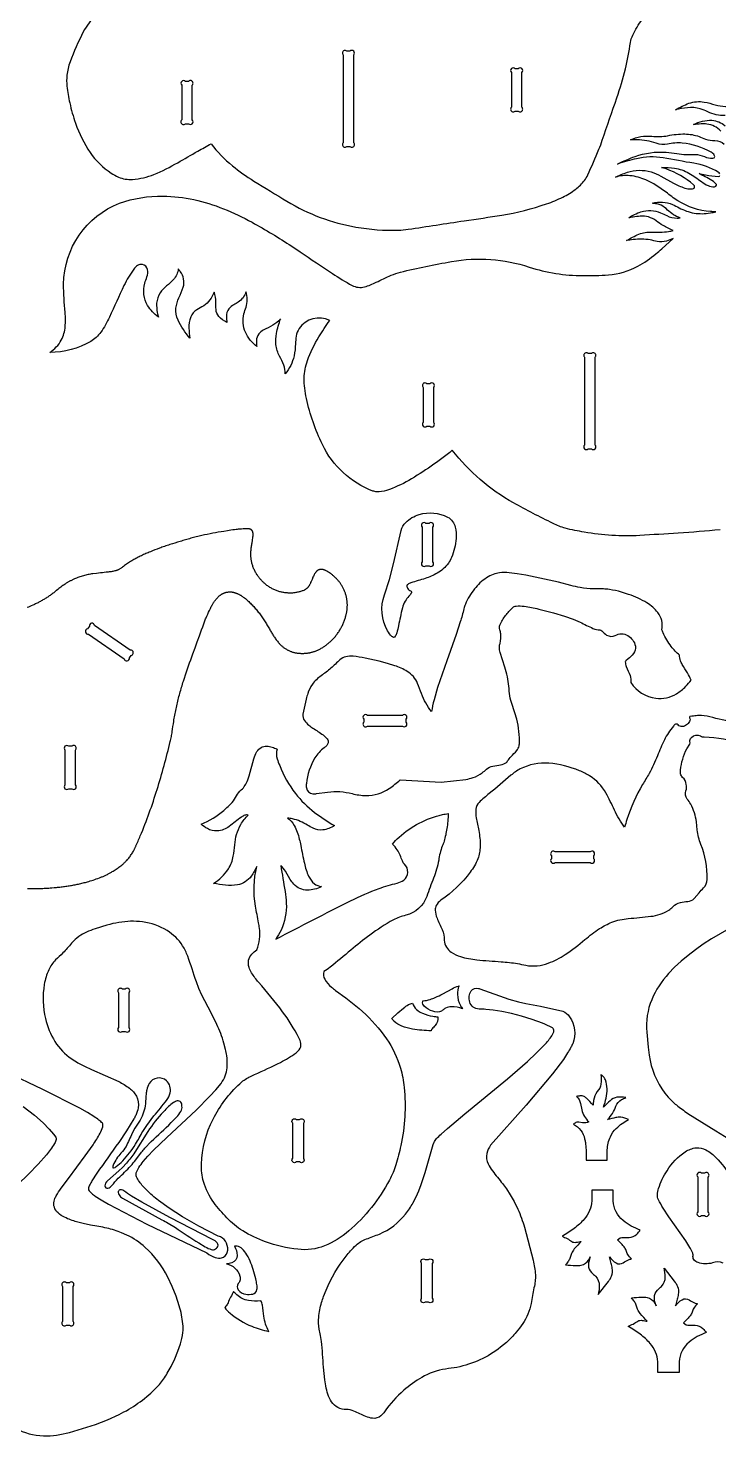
# Model space of a CAD drawing. Extents: x -49 to 63, y -22 to 83.
# Drawn here: x -9.4 to 23.2, y -22 to 44.4 of the extents above; entities that cross this region are included whole.
import ezdxf

# ---------------------------------------------------------------- set-up
doc = ezdxf.new("R2010")
doc.units = 0
doc.header["$MEASUREMENT"] = 0
doc.layers.get('0').update_dxf_attribs({"linetype": 'CONTINUOUS'})

msp = doc.modelspace()

# ---------------------------------------------------------------- linework, layer by layer
for points in [[(-6.19, 45.004, 0.063229), (-6.782, 44.193, 0.02647), (-7.409, 42.778, 0.054772), (-7.558, 42.147, 0.045683), (-7.557, 41.635, 0.036117), (-7.421, 40.843, 0.029081), (-7.156, 39.889, 0.065035), (-6.459, 38.5, 0.096726), (-5.464, 37.533, 0.04106), (-5.126, 37.347, 0.118064), (-4.459, 37.236, 0.077384), (-3.444, 37.469, 0.031689), (-2.321, 38.022, 0.004529), (-1.379, 38.565, -0.009558), (-0.746, 38.916, 0.058846), (0.262, 37.88, 0.036049), (1.271, 37.158, -0.001179), (2.834, 36.2, 0.092263), (6.095, 34.987, 0.052025), (8.094, 34.839, 0.023875), (8.561, 34.882, 0.001047), (11.208, 35.285, 0.00452), (12.984, 35.548, 0.041714), (15.096, 36.081, 0.02777), (15.859, 36.398, 0.047298), (16.471, 36.772, 0.067232), (16.887, 37.187, 0.048544), (17.04, 37.446, 0.009288), (17.566, 38.653, 0.013255), (17.726, 39.087, 0.000889), (18.419, 41.089, 0.017657), (18.816, 42.444, 0.027333), (19.052, 43.697, -0.087733), (19.168, 44.033, -0.051122), (19.601, 44.779, -0.018027)], [(23.523, 40.25, -0.135894), (22.707, 40.426, 0.034307), (22.348, 40.567, 0.096811), (21.745, 40.614, 0.037871), (21.19, 40.517, -0.043629), (21.816, 40.826, -0.127992), (22.539, 40.882, -0.027424), (23.061, 40.751, 0.111341), (24.017, 40.714)], [(23.322, 39.512, 0.187688), (22.669, 39.841, 0.045874), (22.388, 39.852, 0.021179), (22.038, 39.821, -0.136223), (22.905, 40.021, -0.165644), (23.521, 39.763, -0.042013)], [(23.278, 37.502, 0.16388), (23.204, 37.574, 0.096239), (22.044, 37.994, -0.00662), (20.596, 38.253, 0.096931), (19.343, 38.211, 0.028256), (18.445, 37.959, -0.026071), (19.272, 38.316, -0.100437), (20.74, 38.519, -0.020531), (21.251, 38.449, 0.051838), (22.112, 38.41, -0.104974), (22.547, 38.312, 0.112369), (22.942, 38.23, 0.34741), (23.034, 38.307, 0.117634), (23.014, 38.376, 0.144585), (22.863, 38.523, 0.093606), (21.502, 38.947, 0.084131), (20.805, 38.896, -0.126487), (20.274, 38.94, 0.077444), (19.369, 39.103, 0.021821), (19.062, 39.099, -0.138377), (20.057, 39.268, 0.074588), (20.812, 39.294, -0.053002), (21.623, 39.379, -0.083091), (22.295, 39.255, 0.018167), (22.6, 39.131, 0.086622), (23.045, 39.064, -0.200904), (23.475, 38.897, 0.194342)], [(23.289, 20.703, -0.009361), (21.31, 20.547, -0.001761), (19.494, 20.432, -0.054921), (16.874, 20.593, -0.024406), (15.978, 20.78, -0.050218), (15.402, 21.003, -0.011553), (13.531, 21.973, -0.099836), (10.641, 24.456, -0.040286), (8.588, 23.031, -0.047463), (7.534, 22.559, -0.079753), (7.073, 22.496, -0.061972), (6.893, 22.531, -0.191256), (4.506, 24.728, -0.054014), (3.75, 26.896, -0.051109), (3.645, 27.866, -0.080329), (3.806, 28.683, -0.053197), (4.341, 29.803, -0.024085), (4.856, 30.572, 0.376616), (3.408, 30.195, 0.107741), (3.273, 29.835, 0.035905), (3.239, 29.474, -0.0376), (3.169, 28.904, -0.117023), (2.754, 28.061, 0.103366), (2.687, 28.473, 0.033761), (2.485, 28.893, -0.089975), (2.313, 29.441, -0.065916), (2.342, 29.966, -0.043377), (2.535, 30.655, -0.081613), (2.161, 30.353, -0.012883), (1.719, 30.125, 0.087236), (1.505, 29.949, 0.15644), (1.396, 29.625, 0.045045), (1.411, 29.349, -0.119251), (0.873, 30.025, -0.165289), (0.801, 30.89, -0.023644), (0.901, 31.202, 0.160612), (0.894, 31.934, -0.182494), (0.534, 31.439, -0.032442), (0.325, 31.32, 0.0963), (0.095, 31.134, 0.170018), (-0.025, 30.761, 0.042261), (-0.002, 30.48, -0.092682), (-0.381, 30.769, -0.158569), (-0.515, 31.099, -0.019701), (-0.522, 31.451, 0.085199), (-0.606, 31.914, -0.16036), (-1.098, 31.272, -0.031118), (-1.424, 31.081, 0.163502), (-1.708, 30.745, 0.109738), (-1.798, 30.21, 0.035193), (-1.744, 29.743, -0.068035), (-2.309, 30.599, -0.121456), (-2.409, 31.157, -0.078573), (-2.265, 31.652, 0.030203), (-2.063, 32.147, 0.235577), (-2.202, 32.893, 0.024411), (-2.301, 33.021, -0.169227), (-2.525, 32.506, -0.052239), (-2.848, 32.209, 0.063535), (-3.155, 31.88, 0.133779), (-3.318, 31.394, 0.066506), (-3.287, 30.95, 0.018596), (-3.236, 30.732, -0.092477), (-3.744, 31.287, -0.207662), (-3.875, 32.337, -0.032777), (-3.775, 32.635, 0.132334), (-3.743, 32.982, 0.291653), (-3.987, 33.224, 0.177282), (-4.218, 33.172, 0.099209), (-4.399, 32.999, 0.049423), (-4.862, 32.227, 0.001756), (-5.547, 30.741, -0.045081), (-5.955, 30.02, -0.10105), (-6.428, 29.594, -0.134245), (-8.36, 29.069, 0.118168), (-7.821, 29.652, 0.101501), (-7.637, 30.292, 0.042816), (-7.638, 30.955, -0.025758), (-7.713, 32.293, -0.306765), (-5.068, 36.108, -0.094599), (-3.019, 36.443, -0.094748), (-0.157, 35.846, -0.028993), (1.185, 35.209, -0.021312), (3.058, 34.084), (3.463, 33.816, 0.002316), (4.985, 32.794, 0.021961), (5.912, 32.232, 0.184357), (6.498, 32.164, 0.055643), (7.047, 32.381, -0.011851), (7.754, 32.71, -0.037417), (8.196, 32.86, -0.010941), (9.396, 33.129, -0.005319), (10.604, 33.359, -0.124109), (14.273, 33.097, 0.078555), (16.809, 32.699, 0.018975), (18.013, 32.731, 0.105421), (19.401, 33.141, 0.054133), (20.258, 33.721, 0.009895), (20.533, 33.959), (21.07, 34.452, -0.033118), (20.762, 34.325, -0.110532), (20.319, 34.308, -0.003275), (19.987, 34.378, 0.070354), (19.188, 34.395, 0.018575), (18.871, 34.348, -0.042594), (19.454, 34.649, -0.100732), (20.06, 34.749, 0.043321), (20.857, 34.777, 0.02027), (21.079, 34.817, -0.009707), (20.596, 35.059, -0.044386), (20.271, 35.279, 0.189307), (19.513, 35.499, 0.025272), (19.187, 35.455, -0.011391), (18.971, 35.423, -0.067246), (19.549, 35.705, -0.175585), (20.48, 35.659, -0.033538), (20.767, 35.524, 0.111368), (21.261, 35.405, 0.042652), (21.4, 35.419, -0.115547), (20.808, 35.79, 0.083089), (20.51, 36.016, 0.066), (20.306, 36.08, 0.017001), (20.093, 36.109, -0.178055), (21.039, 36.051, -0.034782), (21.353, 35.896, 0.078569), (22.061, 35.644, 0.083368), (22.827, 35.654, 0.019385), (23.079, 35.706, -0.045132), (22.839, 35.723, -0.130264), (21.29, 36.23, -0.033271), (20.735, 36.632, 0.054365), (19.779, 37.211, 0.076882), (19.033, 37.409, 0.092103), (18.342, 37.339, -0.029347), (18.908, 37.569, -0.148699), (20.034, 37.59, -0.047611), (20.49, 37.391), (21.085, 37.062, 0.048944), (21.62, 36.827, 0.07067), (21.925, 36.786, 0.045598), (22.031, 36.801, 0.307547), (22.082, 36.863, 0.239763), (22.036, 36.978, 0.091134), (20.746, 37.729, 0.022604), (20.524, 37.794, -0.031557), (21.139, 37.765, -0.09858), (21.814, 37.531, -0.02659), (22.409, 37.13, 0.03415), (22.717, 36.942, 0.141012), (23.028, 36.886, 0.257274), (23.123, 36.959, 0.271895), (23.109, 37.009, 0.069898), (22.823, 37.232, 0.021943), (22.508, 37.395, -0.01332), (22.292, 37.505, -0.036474), (22.599, 37.452, 0.049653), (23.213, 37.37, 0.267046), (23.283, 37.417, 0.267046)], [(25.173, 11.337, -0.010006), (22.798, 11.879, 0.056062), (22.279, 11.944, 0.028712), (22.033, 11.916, 0.052354), (21.878, 11.899, 0.244199), (21.842, 11.871, 0.244199), (21.843, 11.825, -0.304852), (21.857, 11.705, -0.207075), (21.741, 11.528, -0.111348), (21.561, 11.423, -0.206427), (21.345, 11.462, 0.063453), (21.253, 11.53, 0.216493), (21.178, 11.529, 0.115358), (21.084, 11.443, 0.05876), (20.657, 10.787, 0.022805), (20.332, 10.039, -0.026193), (19.943, 9.213, -0.006753), (19.629, 8.686, 0.053963), (18.884, 7.033, 0.013999), (18.78, 6.669, -0.047426), (18.294, 7.48, 0.019861), (17.897, 8.287, 0.12253), (17.127, 9.094, 0.044554), (16.652, 9.334, 0.075485), (15.199, 9.691, 0.137091), (13.853, 9.421, 0.056609), (13.414, 9.124, -0.003282), (12.39, 8.258, 0.026484), (11.905, 7.843, 0.165478), (11.757, 7.519, 0.062198), (11.769, 7.115, 0.008737), (11.89, 6.517, -0.051903), (11.959, 5.774, -0.078871), (11.848, 5.181, -0.065596), (11.486, 4.549, -0.077803), (10.106, 3.224, 0.114572), (9.882, 2.976, 0.116498), (9.835, 2.766, 0.100771), (9.92, 2.384, -0.005308), (10.166, 1.839, -0.101417), (10.261, 1.336, 0.222158), (10.592, 0.771, 0.076964), (11.03, 0.567, 0.046405), (11.804, 0.417, 0.009806), (12.948, 0.326, -0.022984), (13.722, 0.238, -0.01664), (14.111, 0.158, 0.137669), (15.176, 0.26, 0.060651), (15.971, 0.659, 0.031485), (16.904, 1.37, -0.027502), (17.596, 1.886, -0.044307), (18.179, 2.189, -0.067444), (18.953, 2.364, 0.006674), (20.018, 2.468, 0.113696), (20.86, 2.754, 0.065476), (21.049, 2.92, -0.128485), (21.412, 3.116, -0.050592), (21.758, 3.17, 0.168943), (22.067, 3.304), (22.295, 3.58, -0.016708), (22.511, 3.81, 0.192832), (22.677, 4.211, 0.095758), (22.381, 5.861, -0.060326), (22.202, 6.549), (22.169, 6.92, 0.090269), (21.902, 7.763, 0.034658), (21.739, 8.001, -0.238327), (21.674, 8.389, 0.146741), (21.691, 8.694, 0.178364), (21.519, 9.024, -0.111015), (21.423, 9.193, -0.073976), (21.424, 9.366, -0.099797), (21.721, 10.375), (21.852, 10.592, 0.197433), (21.861, 10.715, -0.238446), (21.93, 10.901, -0.351559), (22.37, 10.981, 0.187717), (22.537, 10.934, -0.063106), (24.351, 10.634, -0.012158)], [(23.699, 1.879), (22.883, 1.4), (22.495, 1.15), (22.125, 0.891), (21.773, 0.624), (21.443, 0.348), (21.136, 0.063), (20.856, -0.232, 0.08422), (20.058, -1.467, 0.11891), (19.821, -2.999), (19.884, -3.711), (19.936, -4.088, 0.123821), (20.677, -5.869), (20.836, -6.067, 0.04434), (21.224, -6.43, 0.01968), (21.767, -6.829), (23.083, -7.659), (24.309, -8.406, -0.024732)], [(-10.959, -20.741, 0.253648), (-8.66, -22.041, 0.076419), (-7.436, -21.88), (-6.212, -21.5), (-5.639, -21.282), (-5.094, -21.035, 0.082547), (-3.403, -19.842), (-3.19, -19.618, 0.048066), (-2.816, -19.093), (-2.635, -18.764), (-2.467, -18.412), (-2.319, -18.055), (-2.199, -17.708, 0.046152), (-2.08, -17.174, 0.051143), (-2.08, -16.756, 0.046982), (-2.249, -15.913), (-2.399, -15.456), (-2.584, -14.997), (-2.797, -14.553, 0.094906), (-3.858, -13.149, 0.066474), (-4.73, -12.568), (-4.973, -12.46, 0.038654), (-5.667, -12.242, 0.017492), (-6.438, -12.099, -0.019675), (-6.724, -12.042), (-7.161, -11.928, -0.054124), (-7.737, -11.694, -0.079277), (-8.042, -11.452, -0.26608), (-8.146, -10.901, -0.064497), (-8.06, -10.714, -0.020133), (-7.824, -10.357), (-7.487, -9.897), (-6.691, -8.833), (-6.324, -8.313, 0.022737), (-5.988, -7.77, 0.050964), (-5.862, -7.463, 0.093247), (-5.856, -7.345, 0.134215), (-5.881, -7.293, 0.043594), (-6.041, -7.146, 0.020965), (-6.28, -6.976), (-6.584, -6.788), (-6.943, -6.584), (-8.695, -5.696), (-10.407, -4.885)], [(-9.614, -6.507), (-9.09, -6.915), (-8.685, -7.276), (-8.388, -7.576), (-8.188, -7.805), (-8.075, -7.948, -0.21767), (-8.06, -8.055, -0.085077), (-8.14, -8.253, -0.033808), (-8.328, -8.537, -0.016076), (-8.522, -8.784), (-8.907, -9.22), (-9.366, -9.694), (-9.873, -10.181)], [(23.432, -13.902, 0.225926), (22.932, -13.882, -0.15594), (22.246, -13.868, -0.147513), (22.045, -13.721, -0.210248), (22.015, -13.533, 0.119868), (21.984, -13.389, 0.041582), (21.861, -13.151), (21.665, -12.848), (20.865, -11.707), (20.601, -11.299, -0.018665), (20.375, -10.901, -0.12733), (20.332, -10.671, -0.063857), (20.383, -10.366, -0.074555), (20.783, -9.534, -0.101624), (21.641, -8.64, -0.116498), (22.157, -8.452, -0.146677), (22.619, -8.551, -0.076286), (23.11, -8.928, -0.102094), (24.246, -10.753, -0.032198)]]:
    msp.add_lwpolyline(points, format="xyb")
for points in [[(5.487, 43.109), (5.487, 38.963, 1), (5.663, 38.786), (5.81, 38.786, 1), (5.987, 38.963), (5.987, 43.109, 1), (5.81, 43.286), (5.663, 43.286, 1)], [(-2.137, 41.683), (-2.137, 40.037, 1), (-1.96, 39.86), (-1.814, 39.86, 1), (-1.637, 40.037), (-1.637, 41.683, 1), (-1.814, 41.86), (-1.96, 41.86, 1)], [(13.432, 42.282), (13.432, 40.635, 1), (13.609, 40.458), (13.755, 40.458, 1), (13.932, 40.635), (13.932, 42.282, 1), (13.755, 42.458), (13.609, 42.458, 1)], [(16.888, 28.846), (16.888, 24.699, 1), (17.065, 24.522), (17.211, 24.522, 1), (17.388, 24.699), (17.388, 28.846, 1), (17.211, 29.022), (17.065, 29.022, 1)], [(9.264, 27.419), (9.264, 25.773, 1), (9.441, 25.596), (9.587, 25.596, 1), (9.764, 25.773), (9.764, 27.419, 1), (9.587, 27.596), (9.441, 27.596, 1)], [(8.596, 17.57, 0.038897), (8.419, 17.334, 0.077699), (8.284, 17.016, 0.010912), (8.103, 16.176, -0.02598), (8.022, 15.842, -0.083092), (7.95, 15.679, -0.30755), (7.858, 15.629, -0.158714), (7.781, 15.676, -0.063148), (7.586, 15.938, -0.223978), (7.443, 17.633), (7.676, 18.359), (7.868, 19.09), (8.228, 20.671, -0.135663), (8.443, 21.049, -0.128735), (9.08, 21.423, -0.193122), (10.422, 21.302, -0.205457), (10.782, 20.827, -0.08842), (10.826, 20.291, -0.080761), (10.602, 19.402, -0.047539), (10.456, 19.126, -0.107403), (9.928, 18.657, -0.053863), (9.36, 18.408, -0.007546), (8.689, 18.206, 0.092302), (8.541, 18.129, 0.344688), (8.507, 17.992, 0.221676), (8.631, 17.847, -0.071839), (8.699, 17.809, -0.381998), (8.709, 17.729, -0.054601), (8.666, 17.657, -0.020882)], [(9.221, 20.831), (9.221, 19.185, 1), (9.397, 19.008), (9.544, 19.008, 1), (9.721, 19.185), (9.721, 20.831, 1), (9.544, 21.008), (9.397, 21.008, 1)], [(8.185, 8.905), (10.117, 8.802), (11.286, 8.92, 0.015625), (11.622, 9.012, 0.077166), (12.057, 9.236, 0.026633), (12.253, 9.411, -0.127473), (12.557, 9.555, -0.015298), (12.926, 9.618, 0.136147), (13.195, 9.728, 0.074172), (13.255, 9.798, -0.047311), (13.417, 10.004, 0.022154), (13.684, 10.293, 0.095625), (13.798, 10.508, 0.058141), (13.812, 10.6, 0.069399), (13.685, 11.773), (13.601, 12.063), (13.434, 12.551, -0.065715), (13.342, 12.981, 0.039468), (13.218, 13.885), (13.13, 14.228), (12.9, 14.914, -0.07794), (12.864, 15.17, -0.056072), (12.9, 15.345, 0.081563), (12.93, 15.8, 0.051633), (12.89, 15.977, -0.042906), (12.864, 16.102, -0.138138), (12.887, 16.209, -0.06308), (13.156, 16.661, -0.044894), (13.494, 17.036, -0.141873), (13.656, 17.102, -0.069718), (14.038, 17.096, -0.028846), (14.721, 16.962), (15.416, 16.778), (15.944, 16.626), (16.357, 16.481), (16.678, 16.346, 0.00697), (17.286, 16.05, 0.094954), (17.614, 15.986, -0.157138), (17.702, 15.936, 0.04247), (17.93, 15.739, 0.26275), (18.334, 15.718, -0.276818), (18.928, 15.712, -0.217966), (19.287, 15.217, -0.197281), (19.198, 14.864, -0.075593), (18.943, 14.608), (18.838, 14.515, 0.115434), (18.813, 14.471, 0.107139), (18.857, 14.247, -0.01745), (19.036, 13.827, -0.116075), (19.073, 13.492, 0.208474), (20.249, 12.756, 0.173966), (21.225, 12.967, 0.065149), (21.667, 13.32, 0.030451), (21.922, 13.609, 0.033865), (21.742, 13.95, -0.014152), (21.498, 14.355, -0.021614), (21.417, 14.523, -0.106428), (21.375, 14.792, -0.065246), (20.983, 15.196, -0.05878), (20.596, 15.843, -0.020236), (20.539, 15.988, 0.217198), (20.342, 16.804, 0.089593), (19.832, 17.255, 0.058133), (18.97, 17.657), (18.634, 17.762, 0.032258), (18.064, 17.887, 0.023674), (17.778, 17.914), (17.301, 17.918, -0.0405), (16.686, 17.979, -0.017648), (16.244, 18.074), (15.665, 18.236), (14.111, 18.564), (13.699, 18.632), (13.322, 18.675, 0.052442), (12.873, 18.673, 0.031804), (12.58, 18.602, 0.070713), (12.251, 18.437, 0.076947), (11.687, 17.913, 0.073033), (11.261, 17.191, 0.027051), (11.188, 16.975, -0.007631), (11.021, 16.355), (10.829, 15.765), (10.379, 14.518), (9.948, 13.269), (9.779, 12.677, 0.021628), (9.661, 12.124, -0.068698), (9.187, 12.973, 0.013682), (9.001, 13.457, 0.15949), (8.515, 14.022, 0.057376), (7.924, 14.29), (7.589, 14.394), (7.186, 14.499), (6.524, 14.647, 0.026915), (5.963, 14.735, 0.077433), (5.615, 14.714, 0.118552), (5.337, 14.566, 0.006412), (4.914, 14.173, -0.022518), (4.448, 13.816, 0.078692), (4.034, 13.414, 0.078934), (3.818, 12.976, 0.022747), (3.743, 12.719), (3.592, 12.004, 0.203926), (3.662, 11.702, 0.075533), (3.862, 11.49, 0.024387), (4.06, 11.344, -0.010397), (4.537, 11.027, -0.061793), (4.733, 10.842, -0.208955), (4.782, 10.653, -0.149167), (4.711, 10.522, -0.057206), (4.591, 10.419, 0.100917), (4.158, 9.94, 0.110719), (3.75, 8.737, 0.049067), (3.751, 8.525, 0.354348), (4.061, 8.254, 0.062254), (4.237, 8.258), (4.753, 8.331, -0.094593), (5.915, 8.257, 0.059011), (6.56, 8.165, 0.150703), (7.665, 8.501, 0.029131)], [(-6.534, 15.782), (-4.853, 14.615, 1), (-4.607, 14.659), (-4.523, 14.78, 1), (-4.568, 15.026), (-6.249, 16.193, 1), (-6.495, 16.149), (-6.578, 16.028, 1)], [(6.638, 11.445), (8.284, 11.445, 1), (8.461, 11.621), (8.461, 11.768, 1), (8.284, 11.945), (6.638, 11.945, 1), (6.461, 11.768), (6.461, 11.621, 1)], [(-7.648, 10.311), (-7.648, 8.665, 1), (-7.471, 8.488), (-7.325, 8.488, 1), (-7.148, 8.665), (-7.148, 10.311, 1), (-7.325, 10.488), (-7.471, 10.488, 1)], [(1.408, 0.884, 0.130603), (1.535, 1.906, 0.017385), (1.498, 2.157, -0.005651), (1.348, 2.949, -0.101058), (1.407, 4.819, -0.042915), (1.152, 4.366, -0.196325), (0.501, 3.951, -0.07591), (-0.075, 3.933, -0.024301), (-0.632, 4.022, 0.110039), (0.07, 4.707, 0.090583), (0.302, 5.307, 0.035094), (0.369, 5.839, -0.108749), (0.654, 6.799, -0.071325), (1.001, 7.239, 0.162193), (0.843, 7.237, 0.064785), (0.681, 7.151, 0.003936), (0.112, 6.708, -0.140676), (-0.46, 6.496, -0.139395), (-0.925, 6.606, -0.069879), (-1.216, 6.814, 0.092754), (-0.151, 7.468, 0.026337), (0.243, 7.837, 0.074806), (0.451, 8.153, -0.088266), (0.679, 8.43, 0.113238), (0.984, 8.901, 0.022103), (1.051, 9.09), (1.265, 9.897, -0.055113), (1.412, 10.239, -0.267866), (1.876, 10.495, -0.076525), (2.135, 10.449, -0.028623), (2.368, 10.361, 0.145453), (2.37, 9.899, 0.03407), (2.493, 9.58, 0.071292), (3.231, 8.267, 0.064623), (4.14, 7.372, 0.033757), (5.077, 6.749, -0.107546), (4.527, 6.542, -0.146491), (4.07, 6.623, -0.035748), (3.805, 6.77, 0.076397), (3.099, 7.067, 0.031654), (2.857, 7.106, -0.129643), (3.178, 6.759, -0.067613), (3.419, 6.104, -0.012789), (3.484, 5.812, 0.006488), (3.657, 4.969, 0.050499), (3.856, 4.362, 0.111307), (4.131, 4.004, 0.136308), (4.46, 3.872, -0.111942), (3.8, 3.697, -0.214563), (3.16, 3.99, -0.050696), (2.994, 4.206), (2.759, 4.592, 0.050768), (2.546, 4.865, 0.006379), (2.745, 3.641, -0.021926), (2.804, 3.086, -0.1147), (2.559, 1.815, -0.056656), (2.303, 1.393, -0.002718), (5.843, 3.204, -0.026318), (7.183, 3.783, -0.026896), (8.043, 4.032, 0.078326), (8.348, 4.176, 0.221654), (8.541, 4.542, 0.221654), (8.385, 4.925, -0.120393), (8.288, 5.078, 0.045141), (8.043, 5.603, 0.062825), (7.826, 5.872, -0.054958), (8.127, 6.201, -0.126897), (10.172, 7.267, -0.021381), (10.453, 7.314, -0.040538), (10.379, 6.606, -0.038528), (10.257, 6.017, -0.028296), (10.166, 5.776, 0.055485), (9.999, 5.112, -0.04935), (9.762, 4.274, 0.009381), (9.434, 3.405, -0.252783), (8.45, 2.518, 0.060364), (7.859, 2.296, 0.038071), (6.745, 1.582, 0.011495), (5.853, 0.873, -0.002559), (4.874, 0.068, -0.044257), (4.578, -0.132, 0.227051), (4.62, -0.501, 0.074628), (4.936, -0.872, 0.020037), (5.125, -1.027, -0.03026), (6.399, -2.021, -0.05938), (7.533, -3.308, -0.074136), (8.193, -4.69, -0.049121), (8.369, -5.604, -0.080635), (8.208, -8.351, -0.025872), (7.98, -9.256, -0.048077), (7.671, -9.974, -0.095458), (5.755, -12.377, -0.078363), (4.609, -13.08, -0.124038), (3.348, -13.242, -0.064116), (1.829, -12.891, -0.049377), (0.746, -12.377, -0.066618), (-0.003, -11.755, -0.028467), (-0.622, -11.035, -0.08804), (-1.108, -10.044, -0.07436), (-1.201, -9.221, -0.114953), (-0.652, -7.098, -0.084686), (0.602, -5.429, -0.06183), (1.042, -5.121, -0.0171), (1.302, -4.992, 0.015627), (2.535, -4.422, 0.037231), (3.265, -3.968, 0.061863), (3.418, -3.825, 0.210398), (3.486, -3.532, 0.084584), (3.394, -3.26, 0.04191), (2.631, -2.034, 0.018357), (1.494, -0.645, -0.040575), (1.167, -0.2, -0.055112), (1.044, 0.058, -0.135793), (1.026, 0.405, -0.135121), (1.18, 0.688, -0.056671)], [(15.5, 5.006), (17.146, 5.006, 1), (17.323, 5.183), (17.323, 5.33, 1), (17.146, 5.506), (15.5, 5.506, 1), (15.323, 5.33), (15.323, 5.183, 1)], [(-5.677, 2.051), (-6.229, 1.88, 0.025235), (-6.634, 1.718, 0.046592), (-6.989, 1.515, 0.057255), (-7.334, 1.199, -0.009616), (-7.746, 0.738, -0.012439), (-8.091, 0.408, 0.0882), (-8.412, -0.058, 0.066871), (-8.623, -0.742, 0.101216), (-8.564, -2.359, 0.081289), (-8.121, -3.439, 0.10833), (-7.327, -4.258, 0.020373), (-7.034, -4.439), (-6.719, -4.603), (-6.391, -4.756), (-5.111, -5.327, -0.04828), (-4.605, -5.643, -0.103121), (-4.273, -6.021, -0.167438), (-4.19, -6.56, -0.069747), (-4.309, -6.926, -0.021305), (-4.394, -7.088), (-4.738, -7.647), (-5.109, -8.198, 0.002294), (-6.139, -9.647), (-6.372, -10.005, 0.029446), (-6.486, -10.216, 0.094748), (-6.537, -10.38, 0.211206), (-6.5, -10.481, 0.055719), (-6.379, -10.604, 0.022854), (-6.219, -10.727), (-5.937, -10.913), (-5.587, -11.118), (-3.778, -12.048), (-0.95, -13.416, 0.075941), (-0.554, -13.624, 0.137336), (-0.25, -13.648, 0.265099), (0.017, -13.389, 0.187835), (-0.024, -12.949, 0.183676), (-0.304, -12.657, 0.071201), (-0.41, -12.628), (-1.333, -12.149), (-2.103, -11.708), (-2.733, -11.303), (-3.237, -10.936, -0.030751), (-3.787, -10.453, -0.041062), (-4.132, -10.052, -0.040718), (-4.273, -9.822, -0.182238), (-4.279, -9.637, -0.078466), (-4.157, -9.38, -0.031799), (-3.949, -9.099), (-3.727, -8.846), (-3.463, -8.572), (-2.844, -7.973), (-1.452, -6.671), (-0.806, -6.023), (-0.522, -5.711), (-0.275, -5.412, 0.141384), (0.008, -4.673, 0.061033), (-0.007, -4.106, 0.021509), (-0.061, -3.811), (-0.14, -3.512, 0.033418), (-0.478, -2.632), (-0.739, -2.093), (-1.179, -1.256), (-1.321, -0.941), (-1.443, -0.623, 0.005507), (-1.852, 0.587, 0.047416), (-2.091, 1.079, 0.110363), (-2.828, 1.797, 0.108796), (-3.981, 2.204, 0.073344), (-5.108, 2.177, 0.0278)], [(-5.121, -1.139), (-5.121, -2.785, 1), (-4.944, -2.962), (-4.798, -2.962, 1), (-4.621, -2.785), (-4.621, -1.139, 1), (-4.798, -0.962), (-4.944, -0.962, 1)], [(11.936, -0.95), (13.319, -1.433), (13.763, -1.561), (14.122, -1.646), (14.812, -1.776), (15.856, -2.009, -0.144568), (16.178, -2.267, -0.254766), (16.329, -3.542, -0.038356), (16.243, -3.711, -0.018903), (16.087, -3.978), (15.886, -4.28), (15.375, -4.963), (14.132, -6.449), (12.452, -8.332, 0.090886), (12.268, -8.72, 0.177352), (12.33, -9.214, 0.051918), (12.541, -9.545, 0.003499), (13.014, -10.143), (13.194, -10.389), (13.378, -10.668), (13.561, -10.984), (13.737, -11.342, -0.035767), (14.051, -12.205), (14.462, -13.761, -0.04074), (14.566, -14.444, -0.078619), (14.498, -15.058, 0.028488), (14.367, -15.795, -0.066439), (14.211, -16.302, -0.070173), (13.661, -17.157, -0.017615), (13.442, -17.399), (13.196, -17.635), (12.926, -17.86, -0.117113), (10.858, -18.811, -0.016507), (10.324, -18.889, 0.090266), (9.2, -19.289, 0.052944), (8.356, -19.891, 0.060231), (7.438, -20.906, -0.065635), (7.275, -21.098, -0.206303), (6.871, -21.215, -0.069442), (6.557, -21.128, 0.006627), (5.998, -20.877, 0.074439), (5.641, -20.795, -0.271919), (4.943, -20.439, -0.068197), (4.769, -20.073, -0.032946), (4.67, -19.689), (4.623, -19.406), (4.561, -18.801, 0.010099), (4.463, -17.585), (4.423, -17.312, 0.014888), (4.357, -17.006, -0.076936), (4.334, -16.447, -0.052755), (4.473, -15.751, -0.012556), (4.566, -15.467), (4.681, -15.171, -0.06659), (5.627, -13.564, -0.015296), (5.839, -13.313, -0.015159), (6.096, -13.052, -0.102158), (6.585, -12.752, 0.008264), (7.197, -12.523, 0.127975), (8.435, -11.579, 0.037929), (8.783, -11.059), (8.933, -10.773), (9.064, -10.482), (9.179, -10.19), (9.366, -9.617), (9.639, -8.621, -0.032756), (9.786, -8.194, -0.068852), (9.896, -8.022, -0.018403), (10.115, -7.808), (10.42, -7.535), (11.234, -6.853), (13.243, -5.2), (14.194, -4.375), (14.603, -3.996), (14.947, -3.65, 0.035292), (15.308, -3.219, 0.065705), (15.43, -2.982, 0.246558), (15.409, -2.822, 0.095108), (15.372, -2.791, 0.018214), (14.897, -2.578), (14.407, -2.395), (13.916, -2.243), (13.437, -2.121), (12.985, -2.027), (12.575, -1.961), (12.221, -1.923, 0.01563), (11.904, -1.911, -0.327074), (11.466, -1.575, -0.232067), (11.535, -1.055, -0.317243), (11.881, -0.933, -0.029846)], [(9.256, -1.518, 0.070197), (9.595, -1.453, 0.024935), (9.835, -1.361, 0.019734), (10.195, -1.185), (10.633, -0.95, -0.052706), (10.928, -0.822), (10.961, -0.814, 0.121889), (10.884, -1.214, 0.11411), (11.03, -1.74, 0.030635), (11.13, -1.903, 0.110609), (10.602, -1.802, 0.086819), (10.327, -1.866, 0.059035), (10.258, -1.908, 0.013312), (10.14, -2.008, -0.172473), (9.719, -2.012, -0.125036), (9.316, -1.773, -0.254969), (9.244, -1.557, -0.043562)], [(9.955, -2.273, -0.222511), (9.836, -2.679, 0.013407), (9.692, -2.836, 0.096929), (9.638, -2.927, -0.0479), (8.762, -2.853, -0.051243), (8.262, -2.712, -0.096397), (7.887, -2.48, -0.056119), (7.786, -2.359), (8.075, -2.09), (8.341, -1.862, -0.040662), (8.576, -1.7, -0.105485), (8.77, -1.628, 0.167337), (8.952, -1.93, 0.081128), (9.239, -2.108, 0.061567), (9.729, -2.245, 0.018947)], [(-2.858, -5.289, 0.46374), (-3.672, -5.417, 0.096128), (-3.784, -5.72, 0.026796), (-3.813, -5.91, 0.006923), (-3.849, -6.377, -0.106895), (-4.102, -7.145), (-4.341, -7.533), (-4.469, -7.765, 0.003834), (-4.765, -8.385, -0.094624), (-5.003, -8.701, 0.081336), (-5.369, -9.27, 0.094349), (-5.391, -9.377, 0.548962), (-5.335, -9.402, 0.073922), (-5.232, -9.342, 0.047076), (-4.923, -9.067, 0.053398), (-4.314, -8.279, 0.002892), (-3.968, -7.678), (-3.787, -7.403), (-3.444, -6.952, 0.008732), (-2.85, -6.214, 0.089232), (-2.68, -5.859, 0.27265)], [(16.963, -9.044), (17.963, -9.044), (17.963, -8.544, -0.09056), (18.105, -7.928, -0.093389), (18.386, -7.537, -0.064958), (18.967, -7.114, 0.073306), (18.594, -7.014, 0.072072), (18.361, -7.029, 0.005787), (17.977, -7.118, 0.123926), (18.371, -6.488, -0.184953), (18.633, -6.181, -0.039026), (18.837, -6.084, 0.075563), (18.414, -6.065, 0.153529), (18.099, -6.232, 0.003428), (17.782, -6.529, 0.093291), (17.951, -5.664, 0.085282), (17.87, -5.249, 0.103804), (17.723, -5.044, 0.053284), (17.655, -4.998, -0.052), (17.661, -5.444, -0.158741), (17.49, -5.804, 0.13399), (17.313, -6.223, 0.027102), (17.287, -6.445, 0.024958), (16.98, -6.114, 0.056094), (16.863, -6.032, 0.151493), (16.672, -6.006, 0.011618), (16.514, -6.027, -0.141226), (16.693, -6.358), (16.754, -6.654, 0.158786), (17.095, -7.233, -0.113765), (16.785, -7.278), (16.613, -7.242, 0.176279), (16.445, -7.287, 0.030081), (16.366, -7.342, -0.222584), (16.892, -8.036, -0.024043), (16.925, -8.201, -0.016744), (16.963, -8.544)], [(-2.997, -6.75, 0.039624), (-3.738, -7.686), (-4.356, -8.665, -0.036402), (-4.744, -9.184), (-4.929, -9.382), (-5.104, -9.547), (-5.646, -10.012, 0.194945), (-5.76, -10.251, 0.23648), (-5.715, -10.341, 0.23648), (-5.616, -10.358, 0.131604), (-5.437, -10.236, -0.022076), (-5.128, -9.892, 0.018123), (-4.542, -9.302, 0.01553), (-4.305, -9.022), (-4.032, -8.66, -0.018546), (-3.869, -8.468), (-3.576, -8.162, 0.001216), (-2.626, -7.266), (-2.374, -7.006, 0.052788), (-2.172, -6.739, 0.148926), (-2.122, -6.495, 0.144994), (-2.173, -6.304, 0.318243), (-2.344, -6.243, 0.094547), (-2.521, -6.321, 0.046733), (-2.759, -6.509, 0.021823)], [(3.286, -7.12), (3.432, -7.12, -1), (3.609, -7.297), (3.609, -8.943, -1), (3.432, -9.12), (3.286, -9.12, -1), (3.109, -8.943), (3.109, -7.297, -1)], [(22.229, -9.829), (22.229, -11.476, 1), (22.406, -11.653), (22.552, -11.653, 1), (22.729, -11.476), (22.729, -9.829, 1), (22.552, -9.653), (22.406, -9.653, 1)], [(-3.067, -11.851, -0.024324), (-2.775, -12.007), (-2.432, -12.22, 0.00535), (-1.333, -12.943), (-1.021, -13.127, 0.045293), (-0.74, -13.254, 0.099953), (-0.631, -13.263, 0.145805), (-0.454, -13.157, 0.374176), (-0.455, -12.943, 0.109996), (-0.676, -12.775), (-2.698, -11.736), (-4.017, -11.023), (-4.513, -10.732, -0.038177), (-4.862, -10.483, 0.108507), (-4.983, -10.43, 0.29689), (-5.112, -10.482, 0.188344), (-5.13, -10.566, 0.190836), (-5.019, -10.763, 0.048432), (-4.934, -10.826)], [(18.235, -10.456), (17.235, -10.456), (17.235, -10.956, -0.156004), (16.872, -11.817, -0.059066), (16.4, -12.254, -0.03489), (15.825, -12.628, -0.064911), (16.291, -12.879, 0.160834), (16.491, -12.908, 0.027639), (16.735, -12.867, 0.027824), (16.404, -13.227, 0.05215), (16.277, -13.434, 0.010459), (16.21, -13.633, -0.056995), (16.124, -13.795, -0.025778), (15.994, -13.967, 0.03388), (16.46, -14.011, 0.04392), (16.73, -13.988, 0.197845), (17.073, -13.75, 0.035419), (17.158, -13.599, 0.078559), (17.068, -13.981, 0.213009), (17.211, -14.332, -0.006158), (17.408, -14.516, -0.193591), (17.582, -14.952, -0.070563), (17.528, -15.377), (18.012, -14.765, 0.051074), (18.159, -14.513, 0.140672), (18.199, -14.138, 0.030463), (18.151, -13.905), (18.064, -13.602, 0.078784), (18.379, -13.887, 0.283432), (18.71, -13.878, -0.038643), (18.961, -13.736, -0.06323), (19.106, -13.697, -0.062628), (18.927, -13.482, -0.068601), (18.853, -13.293, 0.07902), (18.76, -13.129, 0.028131), (18.638, -12.987), (18.438, -12.791, -0.204658), (18.738, -12.678, 0.025086), (18.988, -12.685, 0.17748), (19.351, -12.522, 0.04897), (19.521, -12.332, -0.092217), (18.706, -11.886, -0.199617), (18.235, -10.956)], [(-0.017, -13.928, -0.286711), (0.612, -14.502, -0.130062), (0.607, -14.735, -0.098599), (0.529, -14.86, 0.323578), (0.537, -15.15, 0.203055), (0.895, -15.36, 0.094714), (1.219, -15.351, 0.310065), (1.411, -15.142, 0.108021), (1.413, -14.907, 0.019289), (1.362, -14.64), (1.274, -14.304, 0.057393), (0.947, -13.507, 0.065785), (0.722, -13.217, 0.139831), (0.488, -13.095, 0.093517), (0.363, -13.098, -0.115936), (0.483, -13.527, -0.311321), (0.237, -13.873, -0.078275)], [(9.692, -13.907), (9.692, -15.553, -1), (9.516, -15.73), (9.369, -15.73, -1), (9.192, -15.553), (9.192, -13.907, -1), (9.369, -13.73), (9.516, -13.73, -1)], [(21.35, -19.049), (20.35, -19.049), (20.35, -18.549, 0.156004), (19.987, -17.688, 0.059066), (19.515, -17.251, 0.03489), (18.94, -16.877, 0.064911), (19.406, -16.626, -0.160834), (19.606, -16.597, -0.027639), (19.85, -16.638, -0.027824), (19.519, -16.278, -0.05215), (19.393, -16.071, -0.010459), (19.326, -15.872, 0.056995), (19.239, -15.71, 0.025778), (19.109, -15.538, -0.03388), (19.575, -15.494, -0.04392), (19.846, -15.517, -0.197845), (20.189, -15.755, -0.035419), (20.273, -15.906, -0.078559), (20.183, -15.524, -0.213009), (20.326, -15.173, 0.006158), (20.524, -14.989, 0.193591), (20.698, -14.553, 0.070563), (20.643, -14.128), (21.127, -14.741, -0.051074), (21.274, -14.992, -0.140672), (21.314, -15.367, -0.030463), (21.266, -15.6), (21.179, -15.903, -0.078784), (21.494, -15.618, -0.283432), (21.825, -15.627, 0.038643), (22.076, -15.769, 0.06323), (22.222, -15.809, 0.062628), (22.042, -16.023, 0.068601), (21.968, -16.212, -0.07902), (21.876, -16.376, -0.028131), (21.754, -16.518), (21.553, -16.714, 0.204658), (21.854, -16.827, -0.025086), (22.104, -16.82, -0.17748), (22.466, -16.983, -0.04897), (22.637, -17.173, 0.092217), (21.822, -17.619, 0.199617), (21.35, -18.549)], [(-7.759, -14.995), (-7.759, -16.641, 1), (-7.582, -16.818), (-7.436, -16.818, 1), (-7.259, -16.641), (-7.259, -14.995, 1), (-7.436, -14.818), (-7.582, -14.818, 1)], [(0.31, -15.233, 0.020378), (0.052, -15.765, -0.038364), (-0.05, -15.932, -0.040915), (-0.106, -15.994, 0.056283), (0.147, -16.257, 0.079369), (1.181, -16.874, 0.0461), (1.973, -17.117, -0.08018), (1.739, -16.403, -0.011497), (1.675, -15.879, 0.151125), (1.597, -15.674, -0.057723), (1.013, -15.663, -0.152377), (0.467, -15.387, -0.011918)]]:
    msp.add_lwpolyline(points, format="xyb", close=True)
msp.add_lwpolyline([(-9.412, 3.78), (-9.27, 3.78), (-9.127, 3.781), (-8.984, 3.782), (-8.913, 3.783), (-8.841, 3.785), (-8.77, 3.786), (-8.699, 3.788), (-8.627, 3.791), (-8.556, 3.794), (-8.485, 3.797), (-8.414, 3.801), (-8.342, 3.806), (-8.271, 3.811), (-8.161, 3.82), (-8.05, 3.83), (-7.995, 3.836), (-7.94, 3.841), (-7.885, 3.848), (-7.83, 3.854), (-7.775, 3.861), (-7.72, 3.868), (-7.665, 3.876), (-7.61, 3.883), (-7.555, 3.891), (-7.5, 3.9), (-7.445, 3.909), (-7.391, 3.918), (-7.336, 3.927), (-7.281, 3.937), (-7.227, 3.947), (-7.172, 3.958), (-7.118, 3.969), (-7.064, 3.98), (-7.01, 3.992), (-6.955, 4.004), (-6.901, 4.016), (-6.847, 4.029), (-6.794, 4.042), (-6.74, 4.056), (-6.686, 4.07), (-6.633, 4.084), (-6.579, 4.099), (-6.526, 4.114), (-6.454, 4.135), (-6.382, 4.157), (-6.31, 4.18), (-6.238, 4.204), (-6.167, 4.229), (-6.096, 4.255), (-6.025, 4.281), (-5.955, 4.309), (-5.92, 4.323), (-5.886, 4.338), (-5.851, 4.353), (-5.817, 4.368), (-5.782, 4.383), (-5.748, 4.399), (-5.714, 4.415), (-5.68, 4.432), (-5.646, 4.448), (-5.613, 4.465), (-5.579, 4.483), (-5.546, 4.5), (-5.513, 4.518), (-5.48, 4.537), (-5.447, 4.555), (-5.415, 4.575), (-5.368, 4.602), (-5.322, 4.631), (-5.276, 4.66), (-5.23, 4.69), (-5.185, 4.72), (-5.141, 4.751), (-5.097, 4.783), (-5.053, 4.815), (-5.011, 4.849), (-4.968, 4.883), (-4.927, 4.918), (-4.907, 4.936), (-4.886, 4.954), (-4.866, 4.972), (-4.847, 4.99), (-4.827, 5.009), (-4.808, 5.028), (-4.788, 5.047), (-4.77, 5.067), (-4.751, 5.087), (-4.732, 5.107), (-4.699, 5.144), (-4.667, 5.181), (-4.636, 5.219), (-4.605, 5.258), (-4.575, 5.297), (-4.546, 5.337), (-4.518, 5.377), (-4.49, 5.418), (-4.464, 5.46), (-4.438, 5.502), (-4.414, 5.544), (-4.391, 5.588), (-4.379, 5.609), (-4.368, 5.631), (-4.357, 5.654), (-4.347, 5.676), (-4.336, 5.698), (-4.326, 5.721), (-4.317, 5.744), (-4.307, 5.767), (-4.294, 5.798), (-4.281, 5.829), (-4.254, 5.891), (-4.227, 5.953), (-4.199, 6.014), (-4.171, 6.076), (-4.143, 6.137), (-4.116, 6.199), (-4.089, 6.261), (-4.033, 6.396), (-3.978, 6.531), (-3.924, 6.667), (-3.871, 6.803), (-3.818, 6.939), (-3.767, 7.076), (-3.716, 7.213), (-3.666, 7.35), (-3.617, 7.488), (-3.569, 7.625), (-3.521, 7.764), (-3.474, 7.902), (-3.428, 8.04), (-3.383, 8.179), (-3.338, 8.318), (-3.294, 8.457), (-3.251, 8.597), (-3.209, 8.737), (-3.167, 8.876), (-3.126, 9.016), (-3.085, 9.157), (-3.045, 9.297), (-3.005, 9.438), (-2.967, 9.579), (-2.928, 9.72), (-2.89, 9.861), (-2.853, 10.002), (-2.816, 10.143), (-2.78, 10.285), (-2.744, 10.426), (-2.709, 10.568), (-2.674, 10.71), (-2.66, 10.769), (-2.647, 10.828), (-2.634, 10.887), (-2.623, 10.946), (-2.612, 11.005), (-2.601, 11.065), (-2.592, 11.124), (-2.582, 11.184), (-2.564, 11.304), (-2.547, 11.423), (-2.53, 11.542), (-2.512, 11.662), (-2.5, 11.736), (-2.488, 11.81), (-2.476, 11.884), (-2.462, 11.958), (-2.449, 12.032), (-2.434, 12.106), (-2.419, 12.18), (-2.404, 12.253), (-2.388, 12.327), (-2.372, 12.401), (-2.355, 12.474), (-2.337, 12.547), (-2.32, 12.62), (-2.301, 12.694), (-2.283, 12.767), (-2.264, 12.84), (-2.244, 12.912), (-2.224, 12.985), (-2.204, 13.058), (-2.183, 13.131), (-2.162, 13.203), (-2.141, 13.276), (-2.119, 13.348), (-2.097, 13.42), (-2.075, 13.493), (-2.052, 13.565), (-2.006, 13.709), (-1.959, 13.853), (-1.911, 13.997), (-1.862, 14.14), (-1.812, 14.283), (-1.762, 14.426), (-1.711, 14.569), (-1.66, 14.712), (-1.608, 14.854), (-1.504, 15.138), (-1.4, 15.422), (-1.296, 15.705), (-1.244, 15.846), (-1.193, 15.988), (-1.142, 16.129), (-1.092, 16.27), (-1.076, 16.315), (-1.059, 16.361), (-1.041, 16.407), (-1.023, 16.452), (-1.004, 16.498), (-0.985, 16.543), (-0.965, 16.588), (-0.945, 16.634), (-0.905, 16.724), (-0.864, 16.813), (-0.823, 16.902), (-0.782, 16.991), (-0.762, 17.034), (-0.74, 17.078), (-0.718, 17.121), (-0.694, 17.164), (-0.682, 17.185), (-0.669, 17.206), (-0.657, 17.227), (-0.644, 17.248), (-0.63, 17.268), (-0.617, 17.289), (-0.603, 17.309), (-0.589, 17.329), (-0.574, 17.349), (-0.559, 17.369), (-0.544, 17.388), (-0.529, 17.407), (-0.514, 17.426), (-0.498, 17.445), (-0.482, 17.463), (-0.465, 17.481), (-0.448, 17.499), (-0.431, 17.516), (-0.414, 17.534), (-0.397, 17.55), (-0.379, 17.567), (-0.361, 17.583), (-0.342, 17.599), (-0.324, 17.614), (-0.308, 17.626), (-0.293, 17.637), (-0.277, 17.648), (-0.261, 17.659), (-0.244, 17.669), (-0.227, 17.678), (-0.21, 17.687), (-0.193, 17.696), (-0.175, 17.705), (-0.158, 17.712), (-0.14, 17.72), (-0.121, 17.727), (-0.103, 17.733), (-0.084, 17.739), (-0.066, 17.745), (-0.047, 17.75), (-0.028, 17.754), (-0.009, 17.758), (0.011, 17.762), (0.03, 17.765), (0.049, 17.768), (0.069, 17.77), (0.088, 17.772), (0.107, 17.773), (0.127, 17.773), (0.146, 17.773), (0.166, 17.773), (0.185, 17.772), (0.205, 17.771), (0.224, 17.769), (0.243, 17.766), (0.262, 17.763), (0.286, 17.759), (0.31, 17.754), (0.334, 17.748), (0.358, 17.742), (0.381, 17.735), (0.404, 17.728), (0.427, 17.72), (0.45, 17.711), (0.473, 17.702), (0.496, 17.692), (0.518, 17.682), (0.54, 17.672), (0.562, 17.661), (0.584, 17.65), (0.606, 17.638), (0.627, 17.626), (0.649, 17.613), (0.67, 17.601), (0.691, 17.587), (0.711, 17.574), (0.732, 17.56), (0.752, 17.546), (0.773, 17.532), (0.793, 17.517), (0.832, 17.487), (0.871, 17.456), (0.909, 17.425), (0.946, 17.393), (0.987, 17.356), (1.028, 17.319), (1.069, 17.28), (1.109, 17.242), (1.148, 17.202), (1.187, 17.162), (1.226, 17.122), (1.264, 17.081), (1.301, 17.039), (1.338, 16.997), (1.374, 16.955), (1.41, 16.912), (1.445, 16.869), (1.48, 16.825), (1.515, 16.78), (1.549, 16.736), (1.582, 16.691), (1.615, 16.645), (1.648, 16.6), (1.68, 16.554), (1.711, 16.507), (1.743, 16.461), (1.773, 16.414), (1.804, 16.367), (1.834, 16.319), (1.863, 16.272), (1.892, 16.224), (1.921, 16.176), (1.949, 16.128), (1.977, 16.08), (2.004, 16.031), (2.031, 15.983), (2.053, 15.943), (2.076, 15.903), (2.099, 15.864), (2.122, 15.824), (2.146, 15.785), (2.17, 15.745), (2.195, 15.707), (2.22, 15.668), (2.246, 15.63), (2.272, 15.592), (2.299, 15.554), (2.326, 15.517), (2.354, 15.481), (2.383, 15.445), (2.412, 15.409), (2.442, 15.375), (2.464, 15.349), (2.488, 15.324), (2.512, 15.299), (2.536, 15.274), (2.561, 15.251), (2.587, 15.227), (2.613, 15.205), (2.639, 15.182), (2.666, 15.161), (2.694, 15.14), (2.722, 15.12), (2.75, 15.1), (2.779, 15.082), (2.809, 15.064), (2.839, 15.047), (2.869, 15.031), (2.897, 15.017), (2.926, 15.003), (2.955, 14.991), (2.984, 14.978), (3.013, 14.967), (3.042, 14.956), (3.072, 14.946), (3.102, 14.936), (3.132, 14.927), (3.163, 14.919), (3.193, 14.911), (3.224, 14.905), (3.255, 14.899), (3.286, 14.893), (3.317, 14.889), (3.348, 14.885), (3.383, 14.881), (3.418, 14.879), (3.453, 14.876), (3.489, 14.875), (3.524, 14.874), (3.559, 14.873), (3.594, 14.873), (3.629, 14.874), (3.664, 14.876), (3.699, 14.878), (3.734, 14.881), (3.769, 14.884), (3.804, 14.889), (3.839, 14.894), (3.874, 14.899), (3.908, 14.906), (3.937, 14.912), (3.965, 14.918), (3.994, 14.925), (4.022, 14.932), (4.05, 14.94), (4.079, 14.948), (4.106, 14.956), (4.134, 14.965), (4.162, 14.975), (4.189, 14.985), (4.217, 14.995), (4.244, 15.006), (4.271, 15.018), (4.297, 15.029), (4.324, 15.042), (4.35, 15.054), (4.386, 15.073), (4.422, 15.092), (4.457, 15.111), (4.491, 15.132), (4.526, 15.153), (4.559, 15.175), (4.593, 15.197), (4.626, 15.22), (4.659, 15.243), (4.691, 15.267), (4.723, 15.292), (4.754, 15.317), (4.785, 15.343), (4.816, 15.369), (4.846, 15.395), (4.876, 15.422), (4.909, 15.452), (4.941, 15.482), (4.972, 15.513), (5.003, 15.545), (5.033, 15.577), (5.062, 15.61), (5.091, 15.643), (5.12, 15.677), (5.147, 15.711), (5.175, 15.746), (5.201, 15.781), (5.227, 15.817), (5.252, 15.853), (5.277, 15.89), (5.301, 15.926), (5.325, 15.964), (5.347, 16.001), (5.369, 16.039), (5.391, 16.078), (5.411, 16.116), (5.431, 16.156), (5.451, 16.195), (5.469, 16.235), (5.487, 16.275), (5.505, 16.315), (5.521, 16.356), (5.537, 16.397), (5.552, 16.438), (5.567, 16.48), (5.58, 16.522), (5.593, 16.564), (5.606, 16.606), (5.614, 16.636), (5.622, 16.666), (5.629, 16.697), (5.637, 16.727), (5.643, 16.758), (5.65, 16.788), (5.656, 16.819), (5.661, 16.85), (5.666, 16.881), (5.671, 16.912), (5.674, 16.943), (5.678, 16.974), (5.681, 17.005), (5.683, 17.036), (5.684, 17.068), (5.685, 17.099), (5.686, 17.136), (5.686, 17.172), (5.684, 17.209), (5.683, 17.245), (5.68, 17.282), (5.677, 17.318), (5.673, 17.355), (5.668, 17.391), (5.663, 17.427), (5.657, 17.463), (5.65, 17.499), (5.642, 17.535), (5.634, 17.571), (5.625, 17.606), (5.615, 17.641), (5.604, 17.676), (5.593, 17.711), (5.581, 17.746), (5.568, 17.781), (5.554, 17.815), (5.54, 17.849), (5.525, 17.883), (5.51, 17.916), (5.494, 17.949), (5.477, 17.982), (5.459, 18.014), (5.441, 18.046), (5.422, 18.078), (5.402, 18.109), (5.382, 18.14), (5.361, 18.17), (5.34, 18.2), (5.317, 18.229), (5.294, 18.258), (5.271, 18.287), (5.247, 18.315), (5.222, 18.343), (5.197, 18.371), (5.171, 18.398), (5.145, 18.424), (5.118, 18.45), (5.091, 18.475), (5.064, 18.5), (5.036, 18.525), (5.007, 18.549), (4.979, 18.572), (4.95, 18.595), (4.92, 18.618), (4.884, 18.645), (4.847, 18.672), (4.81, 18.699), (4.791, 18.712), (4.772, 18.724), (4.752, 18.736), (4.733, 18.748), (4.713, 18.759), (4.693, 18.77), (4.672, 18.78), (4.652, 18.789), (4.631, 18.798), (4.609, 18.806), (4.594, 18.811), (4.578, 18.816), (4.562, 18.82), (4.547, 18.824), (4.531, 18.828), (4.515, 18.831), (4.499, 18.833), (4.482, 18.835), (4.466, 18.836), (4.45, 18.836), (4.434, 18.836), (4.418, 18.834), (4.402, 18.832), (4.386, 18.83), (4.37, 18.826), (4.354, 18.821), (4.339, 18.816), (4.325, 18.81), (4.311, 18.803), (4.298, 18.796), (4.285, 18.787), (4.273, 18.779), (4.261, 18.77), (4.249, 18.76), (4.238, 18.749), (4.227, 18.739), (4.217, 18.728), (4.207, 18.716), (4.197, 18.704), (4.187, 18.692), (4.178, 18.68), (4.169, 18.667), (4.161, 18.656), (4.153, 18.643), (4.139, 18.619), (4.125, 18.594), (4.112, 18.568), (4.099, 18.543), (4.087, 18.517), (4.064, 18.464), (4.019, 18.365), (3.976, 18.266), (3.952, 18.209), (3.94, 18.181), (3.927, 18.153), (3.914, 18.125), (3.907, 18.111), (3.899, 18.098), (3.892, 18.084), (3.884, 18.071), (3.876, 18.058), (3.867, 18.046), (3.855, 18.029), (3.843, 18.014), (3.831, 17.998), (3.817, 17.983), (3.804, 17.969), (3.79, 17.955), (3.775, 17.941), (3.761, 17.928), (3.745, 17.916), (3.729, 17.904), (3.713, 17.892), (3.697, 17.882), (3.68, 17.872), (3.662, 17.862), (3.644, 17.854), (3.626, 17.846), (3.59, 17.831), (3.553, 17.818), (3.516, 17.805), (3.479, 17.793), (3.442, 17.782), (3.404, 17.771), (3.366, 17.762), (3.328, 17.753), (3.29, 17.745), (3.252, 17.739), (3.213, 17.733), (3.174, 17.728), (3.136, 17.724), (3.097, 17.72), (3.058, 17.718), (3.019, 17.717), (2.978, 17.717), (2.937, 17.718), (2.896, 17.719), (2.855, 17.722), (2.814, 17.725), (2.773, 17.729), (2.732, 17.735), (2.692, 17.741), (2.651, 17.748), (2.611, 17.755), (2.571, 17.764), (2.531, 17.774), (2.491, 17.784), (2.452, 17.796), (2.413, 17.808), (2.374, 17.822), (2.334, 17.836), (2.295, 17.852), (2.255, 17.868), (2.217, 17.886), (2.178, 17.904), (2.14, 17.924), (2.103, 17.944), (2.066, 17.965), (2.03, 17.987), (1.994, 18.009), (1.958, 18.033), (1.924, 18.057), (1.889, 18.083), (1.856, 18.109), (1.823, 18.136), (1.791, 18.163), (1.764, 18.187), (1.738, 18.21), (1.713, 18.235), (1.687, 18.259), (1.662, 18.284), (1.638, 18.309), (1.613, 18.335), (1.59, 18.361), (1.566, 18.387), (1.544, 18.414), (1.521, 18.441), (1.5, 18.469), (1.478, 18.497), (1.458, 18.526), (1.438, 18.555), (1.418, 18.584), (1.396, 18.62), (1.374, 18.657), (1.353, 18.694), (1.333, 18.732), (1.313, 18.77), (1.295, 18.808), (1.278, 18.847), (1.261, 18.886), (1.245, 18.926), (1.231, 18.966), (1.217, 19.006), (1.204, 19.046), (1.192, 19.087), (1.181, 19.128), (1.171, 19.17), (1.162, 19.212), (1.158, 19.236), (1.153, 19.26), (1.15, 19.284), (1.146, 19.308), (1.143, 19.332), (1.14, 19.357), (1.138, 19.381), (1.136, 19.406), (1.134, 19.43), (1.133, 19.454), (1.132, 19.479), (1.131, 19.503), (1.131, 19.552), (1.131, 19.601), (1.133, 19.65), (1.135, 19.699), (1.139, 19.748), (1.144, 19.797), (1.149, 19.846), (1.155, 19.894), (1.162, 19.943), (1.169, 19.991), (1.177, 20.043), (1.186, 20.094), (1.204, 20.198), (1.212, 20.25), (1.22, 20.303), (1.227, 20.354), (1.229, 20.38), (1.232, 20.406), (1.235, 20.442), (1.236, 20.459), (1.236, 20.477), (1.236, 20.495), (1.236, 20.513), (1.235, 20.53), (1.233, 20.548), (1.23, 20.565), (1.227, 20.582), (1.222, 20.599), (1.219, 20.607), (1.216, 20.615), (1.213, 20.623), (1.209, 20.631), (1.205, 20.639), (1.2, 20.647), (1.196, 20.654), (1.19, 20.662), (1.185, 20.669), (1.179, 20.676), (1.171, 20.684), (1.163, 20.692), (1.155, 20.699), (1.146, 20.705), (1.137, 20.711), (1.128, 20.717), (1.119, 20.722), (1.11, 20.726), (1.1, 20.73), (1.09, 20.734), (1.08, 20.737), (1.07, 20.74), (1.059, 20.742), (1.049, 20.744), (1.038, 20.746), (1.027, 20.748), (1.006, 20.75), (0.984, 20.751), (0.961, 20.751), (0.939, 20.751), (0.917, 20.75), (0.895, 20.749), (0.852, 20.747), (0.772, 20.744), (0.691, 20.739), (0.65, 20.736), (0.609, 20.733), (0.568, 20.73), (0.528, 20.726), (0.486, 20.721), (0.443, 20.717), (0.359, 20.706), (0.274, 20.695), (0.189, 20.682), (0.104, 20.669), (0.02, 20.656), (-0.149, 20.63), (-0.279, 20.608), (-0.409, 20.586), (-0.539, 20.563), (-0.669, 20.538), (-0.799, 20.513), (-0.928, 20.486), (-1.058, 20.458), (-1.187, 20.429), (-1.316, 20.398), (-1.38, 20.383), (-1.445, 20.367), (-1.509, 20.351), (-1.573, 20.334), (-1.637, 20.318), (-1.701, 20.301), (-1.765, 20.283), (-1.828, 20.266), (-1.892, 20.248), (-1.955, 20.23), (-2.019, 20.211), (-2.082, 20.192), (-2.145, 20.173), (-2.208, 20.154), (-2.33, 20.116), (-2.453, 20.078), (-2.577, 20.041), (-2.699, 20.002), (-2.761, 19.983), (-2.822, 19.963), (-2.883, 19.943), (-2.944, 19.922), (-3.005, 19.902), (-3.066, 19.88), (-3.126, 19.859), (-3.186, 19.836), (-3.293, 19.795), (-3.401, 19.754), (-3.508, 19.712), (-3.616, 19.668), (-3.669, 19.646), (-3.722, 19.624), (-3.776, 19.601), (-3.829, 19.578), (-3.882, 19.555), (-3.934, 19.531), (-3.987, 19.507), (-4.039, 19.482), (-4.091, 19.457), (-4.143, 19.431), (-4.194, 19.405), (-4.246, 19.379), (-4.297, 19.352), (-4.347, 19.324), (-4.397, 19.296), (-4.447, 19.267), (-4.497, 19.238), (-4.546, 19.208), (-4.595, 19.177), (-4.643, 19.145), (-4.691, 19.113), (-4.738, 19.08), (-4.785, 19.047), (-4.832, 19.012), (-4.879, 18.976), (-4.927, 18.94), (-4.951, 18.923), (-4.976, 18.905), (-5, 18.888), (-5.025, 18.872), (-5.05, 18.856), (-5.076, 18.841), (-5.102, 18.827), (-5.129, 18.814), (-5.142, 18.808), (-5.156, 18.802), (-5.17, 18.796), (-5.184, 18.791), (-5.198, 18.786), (-5.212, 18.781), (-5.227, 18.777), (-5.241, 18.773), (-5.288, 18.761), (-5.334, 18.75), (-5.38, 18.741), (-5.426, 18.733), (-5.472, 18.725), (-5.518, 18.718), (-5.565, 18.713), (-5.612, 18.708), (-5.702, 18.699), (-5.793, 18.69), (-5.883, 18.68), (-5.973, 18.67), (-6.063, 18.659), (-6.153, 18.648), (-6.333, 18.626), (-6.389, 18.618), (-6.445, 18.609), (-6.501, 18.6), (-6.557, 18.589), (-6.612, 18.577), (-6.667, 18.564), (-6.721, 18.55), (-6.776, 18.535), (-6.83, 18.519), (-6.884, 18.502), (-6.938, 18.485), (-6.991, 18.466), (-7.044, 18.447), (-7.097, 18.426), (-7.149, 18.405), (-7.202, 18.383), (-7.23, 18.37), (-7.259, 18.357), (-7.287, 18.344), (-7.315, 18.33), (-7.343, 18.317), (-7.371, 18.302), (-7.399, 18.288), (-7.426, 18.273), (-7.453, 18.258), (-7.481, 18.243), (-7.508, 18.227), (-7.534, 18.212), (-7.561, 18.196), (-7.588, 18.179), (-7.64, 18.146), (-7.692, 18.111), (-7.744, 18.076), (-7.795, 18.04), (-7.845, 18.003), (-7.894, 17.965), (-7.943, 17.926), (-7.992, 17.887), (-8.04, 17.847), (-8.074, 17.818), (-8.108, 17.79), (-8.142, 17.763), (-8.177, 17.735), (-8.212, 17.708), (-8.247, 17.682), (-8.283, 17.656), (-8.318, 17.63), (-8.354, 17.605), (-8.391, 17.58), (-8.427, 17.555), (-8.464, 17.531), (-8.501, 17.507), (-8.538, 17.483), (-8.576, 17.46), (-8.613, 17.437), (-8.651, 17.414), (-8.689, 17.392), (-8.727, 17.37), (-8.766, 17.348), (-8.804, 17.326), (-8.843, 17.305), (-8.882, 17.285), (-8.921, 17.264), (-8.96, 17.244), (-9, 17.224), (-9.039, 17.205), (-9.079, 17.185), (-9.119, 17.166), (-9.159, 17.148), (-9.239, 17.111), (-9.271, 17.097), (-9.303, 17.083), (-9.367, 17.056), (-9.432, 17.031)])

doc.saveas('drawing.dxf')
